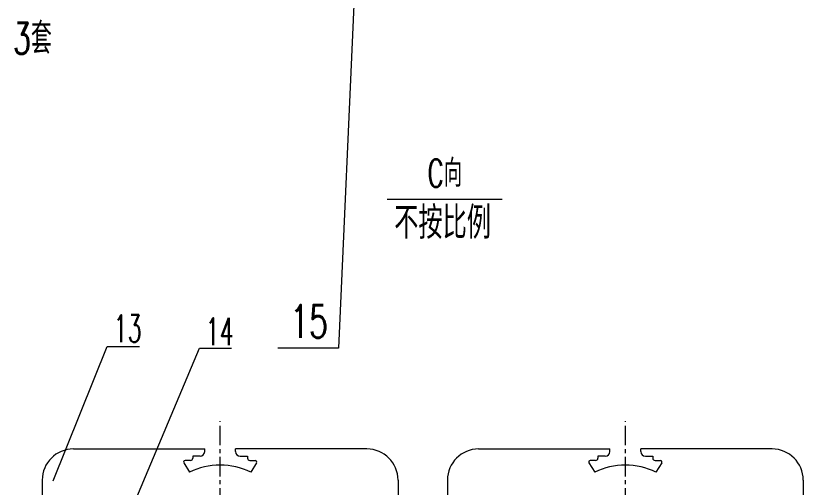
# Model space of a CAD drawing. Header units: millimetres. Extents: x -394 to 6212, y -2458 to 809.
# Drawn here: x 4649.3 to 4750.4, y -1824.9 to -1764.3 of the extents above; entities that cross this region are included whole.
import ezdxf

# ---------------------------------------------------------------- set-up
doc = ezdxf.new("R2010")
doc.units = ezdxf.units.MM
doc.linetypes.add('CENTERX2', pattern=[4, 2.5, -0.5, 0.5, -0.5])
for name, color, linetype, lineweight, true_color in [('1', 1, 'Continuous', 18, 0xff0000), ('2', 2, 'Continuous', 18, 0xffff00), ('3', 3, 'CENTERX2', 18, 0x00ff00)]:
    doc.layers.add(name, color=color, linetype=linetype, lineweight=lineweight, true_color=true_color)
doc.styles.add('HZ', font='txt.shx', dxfattribs={"width": 0.67, "bigfont": 'hztxt.shx'})
doc.styles.get("Standard").update_dxf_attribs({"font": 'txt.shx', "bigfont": 'gbcbig.shx'})
doc.styles.add('STYLE1', font='txt.shx', dxfattribs={"width": 0.67, "bigfont": 'hztxt.shx'})
doc.styles.add('ZH', font='txt.shx', dxfattribs={"width": 0.75, "bigfont": 'hztxt.shx'})

msp = doc.modelspace()

# ---------------------------------------------------------------- linework, layer by layer
at = {"layer": '1'}
for p, q in [((4656.65952, -1819.93368), (4673.5214, -1819.93368)), ((4673.5214, -1820.27687), (4673.5214, -1819.93368)), ((4694.35687, -1819.93368), (4677.49499, -1819.93368)), ((4677.49499, -1820.27687), (4677.49499, -1819.93368)), ((4708.69741, -1819.93368), (4725.55929, -1819.93368)), ((4725.55929, -1820.27687), (4725.55929, -1819.93368)), ((4746.39476, -1819.93368), (4729.53288, -1819.93368)), ((4729.53288, -1820.27687), (4729.53288, -1819.93368)), ((4671.69528, -1821.41502), (4671.00972, -1821.41502)), ((4672.9214, -1820.87687), (4671.99528, -1820.87687)), ((4671.99528, -1820.87687), (4671.99528, -1821.11502)), ((4678.09499, -1820.87687), (4679.02111, -1820.87687)), ((4679.02111, -1820.87687), (4679.02111, -1821.11502)), ((4679.32111, -1821.41502), (4680.00667, -1821.41502)), ((4723.73317, -1821.41502), (4723.04761, -1821.41502)), ((4724.95929, -1820.87687), (4724.03317, -1820.87687)), ((4724.03317, -1820.87687), (4724.03317, -1821.11502)), ((4730.13288, -1820.87687), (4731.059, -1820.87687)), ((4731.059, -1820.87687), (4731.059, -1821.11502)), ((4731.359, -1821.41502), (4732.04456, -1821.41502)), ((4670.84017, -1821.72108), (4671.57463, -1822.89517)), ((4680.17622, -1821.72108), (4679.44176, -1822.89517)), ((4722.87806, -1821.72108), (4723.61252, -1822.89517)), ((4732.21411, -1821.72108), (4731.47965, -1822.89517)), ((4652.65952, -1823.93368), (4652.65952, -1889.18445)), ((4698.35687, -1823.93368), (4698.35687, -1889.18445)), ((4704.69741, -1823.93368), (4704.69741, -1889.18445)), ((4750.39476, -1823.93368), (4750.39476, -1889.18445))]:
    msp.add_line(p, q, dxfattribs=at)
for centre, radius, start, end in [((4656.65952, -1823.93368), 4, 90, 180), ((4672.9214, -1820.27687), 0.6, 270, 0), ((4678.09499, -1820.27687), 0.6, 180, 270), ((4694.35687, -1823.93368), 4, 0, 90), ((4708.69741, -1823.93368), 4, 90, 180), ((4724.95929, -1820.27687), 0.6, 270, 0), ((4730.13288, -1820.27687), 0.6, 180, 270), ((4746.39476, -1823.93368), 4, 0, 90), ((4671.00972, -1821.61502), 0.2, 90, 212.0286773), ((4671.69528, -1821.11502), 0.3, 270, 0), ((4679.32111, -1821.11502), 0.3, 180, 270), ((4680.00667, -1821.61502), 0.2, 327.9713227, 90), ((4723.04761, -1821.61502), 0.2, 90, 212.0286773), ((4723.73317, -1821.11502), 0.3, 270, 0), ((4731.359, -1821.11502), 0.3, 180, 270), ((4732.04456, -1821.61502), 0.2, 327.9713227, 90), ((4675.49378, -1831.23162), 9.21174, 89.9103488, 115.1792525), ((4675.52261, -1831.23162), 9.21174, 64.8207475, 90.0896512), ((4727.53167, -1831.23162), 9.21174, 89.9103488, 115.1792525), ((4727.5605, -1831.23162), 9.21174, 64.8207475, 90.0896512)]:
    msp.add_arc(centre, radius, start, end, dxfattribs=at)
at = {"layer": '2', "ltscale": 0.5}
for p, q in [((4695.04726, -1709.64823), (4690.69743, -1806.99413)), ((4690.69743, -1806.99413), (4682.935, -1806.99413))]:
    msp.add_line(p, q, dxfattribs=at)
at = {"layer": '2'}
for p, q in [((4696.97202, -1787.86506), (4711.71596, -1787.86506)), ((4654.07817, -1824.02299), (4660.99062, -1806.79623)), ((4660.99062, -1806.79623), (4665.15803, -1806.79623)), ((4664.00407, -1827.97947), (4672.87381, -1806.97971)), ((4672.87381, -1806.97971), (4676.94606, -1806.97971))]:
    msp.add_line(p, q, dxfattribs=at)
at = {"layer": '3'}
for p, q in [((4675.50819, -1895.45793), (4675.50819, -1816.37768)), ((4727.54609, -1895.45793), (4727.54609, -1816.37768))]:
    msp.add_line(p, q, dxfattribs=at)

# ---------------------------------------------------------------- texts
at = {"layer": '2'}
for s, insert, char_height, width, attachment_point, style in [('3套', (4648.91333, -1769.20789), 4, 48.6898571, 7, 'HZ'), ('\\T1;C向', (4702.12659, -1782.75745), 3.5, 35.254, 1, 'HZ'), ('\\T1;不按比例', (4697.85788, -1792.96759), 4.1472, 18.74016, 7, 'ZH'), ('\\T1;{\\W0.6;13}', (4661.82438, -1806.21868), 3.5, 6, 7, 'STYLE1'), ('\\T1;{\\W0.6;14}', (4673.64145, -1806.60552), 3.5, 6, 7, 'STYLE1')]:
    msp.add_mtext(s, dxfattribs=dict(at, insert=insert, char_height=char_height, width=width, attachment_point=attachment_point, style=style))
at = {"layer": '2', "ltscale": 0.5, "insert": (4684.51722, -1805.66464), "char_height": 4.2, "width": 8.04, "attachment_point": 7}
msp.add_mtext('\\W0.67;15', dxfattribs=at)

doc.saveas('drawing.dxf')
